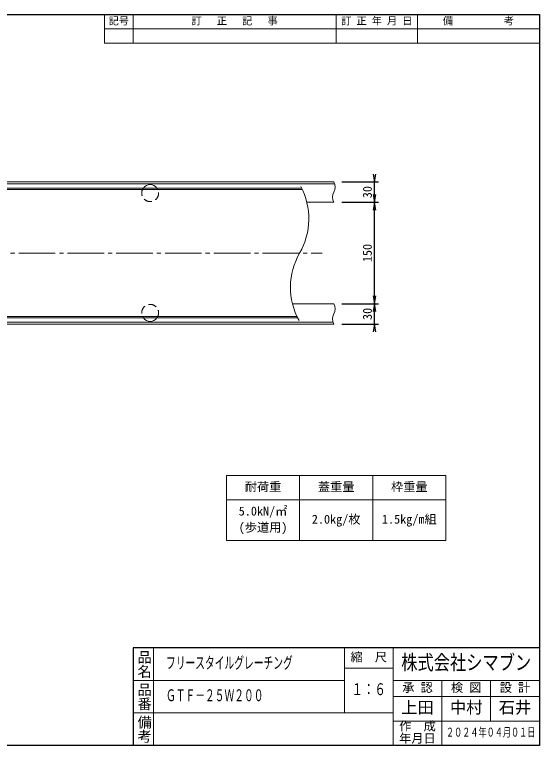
# Model space of a CAD drawing. Units: millimetres at full size, sheet at 1:6. Extents: x -892 to 819, y -632 to 522.
# Drawn here: x 44 to 819, y -558 to 522 of the extents above; entities that cross this region are included whole.
import ezdxf
from ezdxf.enums import TextEntityAlignment as Align

# ---------------------------------------------------------------- set-up
doc = ezdxf.new("R2010")
doc.units = ezdxf.units.MM
doc.header["$LTSCALE"] = 6
doc.linetypes.add('CHAIN2', pattern=[12, 9, -1, 1, -1])
doc.linetypes.add('DASHED2', pattern=[3, 2, -1])
for name, color, linetype, lineweight in [('0-0_計極細', 45, 'Continuous', 9), ('0-1_計細線', 3, 'Continuous', 18), ('0-7_枠細線', 171, 'Continuous', 18), ('0-8_枠中線', 5, 'Continuous', 30), ('0-9_枠極太', 5, 'Continuous', 30)]:
    doc.layers.add(name, color=color, linetype=linetype, lineweight=lineweight)
doc.layers.add('0-5_寸法線', color=7, linetype='Continuous')
doc.styles.add('@ＭＳ ゴシック', font='')
doc.styles.add('ＭＳ ゴシック', font='')
doc.styles.get('@ＭＳ ゴシック').set_extended_font_data('@MS Gothic')
doc.styles.get('ＭＳ ゴシック').set_extended_font_data('MS Gothic')

# ---------------------------------------------------------------- blocks, each defined once
blk = doc.blocks.new('open_arrow')
at = {"color": 0, "linetype": 'Continuous', "lineweight": -2}
blk.add_lwpolyline([(7.5, 1.25), (0, 0), (7.5, -1.25)], dxfattribs=at)

msp = doc.modelspace()

# ---------------------------------------------------------------- linework, layer by layer
at = {"layer": '0-0_計極細', "linetype": 'CHAIN2'}
msp.add_line((-525.788, 169.691), (498.135, 169.691), dxfattribs=at)
at = {"layer": '0-0_計極細'}
for centre, radius, start, end in [((502.447, 267.191), 15.062, 330.13717, 29.86283), ((376.803, 220.316), 101.672, 330.13717, 27.94614), ((528.572, 252.191), 15.062, 150.13717, 209.86283), ((553.146, 119.066), 101.672, 150.13717, 208.84403), ((502.447, 87.191), 15.062, 330.13717, 29.86283), ((528.572, 72.191), 15.062, 150.13717, 209.86283)]:
    msp.add_arc(centre, radius, start, end, dxfattribs=at)
at = {"layer": '0-1_計細線'}
for p, q in [((-518.237, 274.691), (515.509, 274.691)), ((-515.237, 271.691), (516.821, 271.691)), ((-6.237, 265.691), (467.788, 265.691)), ((468.758, 263.691), (-6.237, 263.691)), ((515.509, 244.691), (475.509, 244.691)), ((515.509, 94.691), (454.439, 94.691)), ((-6.237, 75.691), (461.191, 75.691)), ((-515.237, 67.691), (514.197, 67.691)), ((462.161, 73.691), (-6.237, 73.691)), ((-518.237, 64.691), (515.509, 64.691))]:
    msp.add_line(p, q, dxfattribs=at)
at = {"layer": '0-1_計細線', "lineweight": 9}
for centre, start, end in [((244.263, 258.191), 36.8699, 143.1301), ((244.263, 81.191), 216.8699, 323.1301)]:
    msp.add_arc(centre, 12.5, start, end, dxfattribs=at)
at = {"layer": '0-1_計細線', "linetype": 'DASHED2', "lineweight": 9}
for centre, start, end in [((244.263, 258.191), 143.1301, 36.8699), ((244.263, 81.191), 323.1301, 216.8699)]:
    msp.add_arc(centre, 12.5, start, end, dxfattribs=at)
at = {"layer": '0-5_寸法線'}
for p, q in [((527.509, 274.691), (581.509, 274.691)), ((575.509, 244.691), (575.509, 274.691)), ((527.509, 244.691), (581.509, 244.691)), ((575.509, 94.691), (575.509, 244.691)), ((527.509, 94.691), (581.509, 94.691)), ((575.509, 64.691), (575.509, 94.691)), ((527.509, 64.691), (581.509, 64.691))]:
    msp.add_line(p, q, dxfattribs=at)
at = {"layer": '0-7_枠細線'}
for p, q in [((177, 480), (177, 522)), ((219, 480), (219, 522)), ((519, 480), (519, 522)), ((639, 480), (639, 522)), ((819, 501), (177, 501)), ((819, 480), (177, 480)), ((357, -255.266), (357, -159.266)), ((357, -159.266), (681, -159.266)), ((465, -255.266), (465, -159.266)), ((573, -255.266), (573, -159.266)), ((357, -195.266), (681, -195.266)), ((249, -414), (249, -558)), ((531, -414), (531, -510)), ((603, -414), (603, -558)), ((531, -444), (603, -444)), ((531, -462), (219, -462)), ((819, -462), (603, -462)), ((675, -462), (675, -558)), ((747, -462), (747, -522)), ((603, -486), (819, -486)), ((603, -510), (219, -510)), ((819, -522), (603, -522))]:
    msp.add_line(p, q, dxfattribs=at)
msp.add_lwpolyline([(357, -255.266), (681, -255.266), (681, -159.266)], dxfattribs=at)
at = {"layer": '0-8_枠中線'}
msp.add_lwpolyline([(819, -414), (219, -414), (219, -558)], dxfattribs=at)
at = {"layer": '0-9_枠極太'}
msp.add_lwpolyline([(-819, -558), (-819, 522), (819, 522), (819, -558)], close=True, dxfattribs=at)

# ---------------------------------------------------------------- block references
at = {"layer": '0-5_寸法線', "xscale": 1.55, "yscale": 1.55}
for p, rotation in [((575.509, 274.691), 90), ((575.509, 244.691), 90), ((575.509, 244.691), 270), ((575.509, 94.691), 90), ((575.509, 94.691), 270), ((575.509, 64.691), 270)]:
    msp.add_blockref('open_arrow', p, dxfattribs=dict(at, rotation=rotation))

# ---------------------------------------------------------------- texts
at = {"layer": '0-5_寸法線', "style": 'ＭＳ ゴシック'}
for s, p in [('30', (575.509, 250.691)), ('150', (575.509, 156.191)), ('30', (575.509, 70.691))]:
    msp.add_text(s, height=13.2, rotation=90, dxfattribs=at).set_placement(p, align=Align.BOTTOM_LEFT)
at = {"layer": '0-7_枠細線', "style": 'ＭＳ ゴシック'}
for s, height, p in [('記号', 11, (183, 504)), ('訂\u3000 正\u3000 記\u3000 事', 11, (305.25, 504)), ('訂 正 年 月 日', 11, (526.5, 504)), ('備\u3000\u3000\u3000\u3000\u3000考', 11, (676.5, 504)), ('耐荷重', 13.2, (384, -186.266)), ('蓋重量', 13.2, (492, -186.266)), ('枠重量', 13.2, (600, -186.266)), ('5.0kN/㎡', 13.2, (375, -222.266)), ('2.0kg/枚', 13.2, (483, -234.266)), ('1.5kg/m組', 13.2, (586.5, -234.266)), ('(歩道用)', 13.2, (375, -246.266)), ('縮\u3000尺', 13.2, (540, -438)), ('検 図', 13.2, (688.5, -483)), ('設 計', 13.2, (760.5, -483)), ('承 認', 13.2, (616.5, -483)), ('上田', 17.6, (615, -516)), ('中村', 17.6, (687, -516)), ('石井', 17.6, (759, -516)), ('作\u3000成', 13.2, (612, -540)), ('年月日', 13.2, (612, -558))]:
    msp.add_text(s, height=height, dxfattribs=at).set_placement(p, align=Align.BOTTOM_LEFT)
at = {"layer": '0-7_枠細線', "style": '@ＭＳ ゴシック'}
for s, p in [('品名', (223.5, -417)), ('品番', (223.5, -465)), ('備考', (223.5, -513))]:
    msp.add_text(s, height=15.4, rotation=270, dxfattribs=at).set_placement(p, align=Align.BOTTOM_LEFT)
at = {"layer": '0-7_枠細線', "style": 'ＭＳ ゴシック'}
for s, height, width, p in [('株式会社シマブン', 21.99, 0.8, (615, -453)), ('フリースタイルグレーチング', 17.6, 0.6, (267.6, -450)), ('ＧＴＦ－２５Ｗ２００', 17.6, 0.6, (267.6, -498)), ('１：６', 17.6, 0.7, (541.8, -489)), ('２０２４年０４月０１日', 13.2, 0.65, (681, -549))]:
    msp.add_text(s, height=height, dxfattribs=dict(at, width=width)).set_placement(p, align=Align.BOTTOM_LEFT)

doc.saveas('drawing.dxf')
